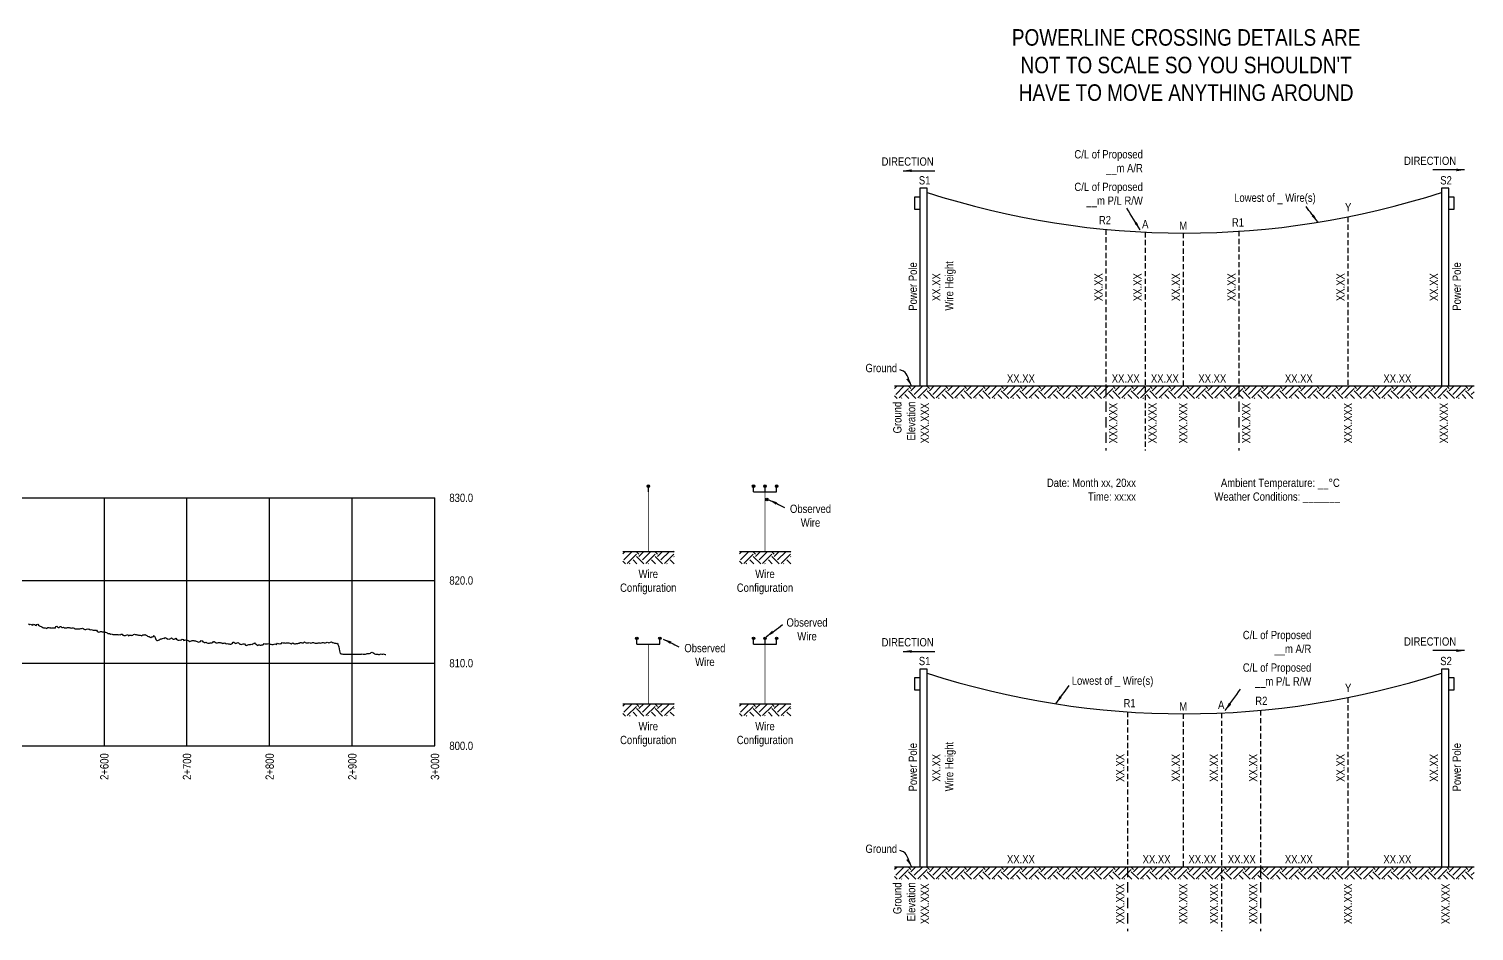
# Model space of a CAD drawing. Extents: x 403018 to 417191, y 6033193 to 6042673.
# Drawn here: x 407933 to 409680, y 6035767 to 6036857 of the extents above; entities that cross this region are included whole.
import ezdxf
from ezdxf.enums import TextEntityAlignment as Align

# ---------------------------------------------------------------- set-up
doc = ezdxf.new("R2010")
doc.units = 0
doc.header["$LTSCALE"] = 5
for name, pattern in [('foc-ACCESSROAD', [3.75, 2.5, -1.25]), ('foc-TIELINE', [1.875, 1.25, -0.625]), ('foc-TOPO', [1, 0.2, -0.8])]:
    doc.linetypes.add(name, pattern=pattern)
for name, color, linetype in [('AS-POWER', 104, 'foc-POWER'), ('AS-POWER-EXISTING-T', 72, 'Continuous'), ('C-AR', 13, 'foc-ACCESSROAD'), ('DETAIL-T', 7, 'Continuous'), ('L-BD', 7, 'Continuous'), ('L-TIE', 7, 'foc-TIELINE'), ('P-CROSSINGS-GRID', 8, 'Continuous'), ('P-CROSSINGS-GROUND', 48, 'foc-TOPO'), ('P-CROSSINGS-LINE', 3, 'Continuous'), ('S-T7', 7, 'Continuous')]:
    doc.layers.add(name, color=color, linetype=linetype)
doc.styles.add('80', font='ARIALN.TTF', dxfattribs={"height": 10})
doc.styles.add('80CG', font='ARIALN.TTF', dxfattribs={"height": 10})
doc.styles.add('80L', font='ARIALN.TTF', dxfattribs={"height": 10})
doc.styles.add('foc-LtypeFont', font='ARIALN.TTF', dxfattribs={"height": 7.35})
doc.linetypes.add('foc-POWER', pattern='A,6,-1,["P",foc-LtypeFont,S=0.2,R=0,X=-0.625,Y=-0.75],-1.24,4', length=12.24)
doc.dimstyles.new('Compass 5 000', dxfattribs={"dimscale": 5, "dimtxt": 9, "dimasz": 2, "dimexe": 0.2, "dimexo": 0.0625, "dimgap": 0.5, "dimtad": 0, "dimtih": 1, "dimtoh": 1, "dimzin": 0, "dimdsep": 46, "dimtxsty": '80CG', "dimcen": 0.1, "dimse1": 1, "dimse2": 1, "dimclrd": 256, "dimclrt": 256, "dimaunit": 1, "dimadec": 4, "dimazin": 0, "dimtfac": 0.06, "dimtofl": 0, "dimtmove": 0, "dimatfit": 1, "dimfxl": 0.2, "dimtolj": 1, "dimtzin": 0, "dimlwd": -1, "dimarcsym": 0})

msp = doc.modelspace()

# ---------------------------------------------------------------- hatches: boundary and pattern name
at = {"layer": 'AS-POWER-EXISTING-T'}
h = msp.add_hatch(color=256, dxfattribs=at)
h.dxf.hatch_style = 1
edge = h.paths.add_edge_path()
edge.add_arc((408681.562, 6036304.479), 1.5, 0, 360)
h = msp.add_hatch(color=256, dxfattribs=at)
h.dxf.hatch_style = 1
edge = h.paths.add_edge_path()
edge.add_arc((408808.744, 6036304.479), 1.5, 0, 360)
h = msp.add_hatch(color=256, dxfattribs=at)
h.dxf.hatch_style = 1
edge = h.paths.add_edge_path()
edge.add_arc((408822.68, 6036304.479), 1.5, 0, 360)
h = msp.add_hatch(color=256, dxfattribs=at)
h.dxf.hatch_style = 1
edge = h.paths.add_edge_path()
edge.add_arc((408836.616, 6036304.479), 1.5, 0, 360)
h = msp.add_hatch(color=256, dxfattribs=at)
h.dxf.hatch_style = 1
edge = h.paths.add_edge_path()
edge.add_arc((408824.73, 6036288.321), 1.5, 0, 360)
h = msp.add_hatch(color=256, dxfattribs=at)
h.dxf.hatch_style = 1
edge = h.paths.add_edge_path()
edge.add_arc((408667.626, 6036120.382), 1.5, 0, 360)
h = msp.add_hatch(color=256, dxfattribs=at)
h.dxf.hatch_style = 1
edge = h.paths.add_edge_path()
edge.add_arc((408695.498, 6036120.382), 1.5, 0, 360)
h = msp.add_hatch(color=256, dxfattribs=at)
h.dxf.hatch_style = 1
edge = h.paths.add_edge_path()
edge.add_arc((408808.744, 6036120.382), 1.5, 0, 360)
h = msp.add_hatch(color=256, dxfattribs=at)
h.dxf.hatch_style = 1
edge = h.paths.add_edge_path()
edge.add_arc((408822.68, 6036120.382), 1.5, 0, 360)
h = msp.add_hatch(color=256, dxfattribs=at)
h.dxf.hatch_style = 1
edge = h.paths.add_edge_path()
edge.add_arc((408836.616, 6036120.382), 1.5, 0, 360)
at = {"layer": 'P-CROSSINGS-GROUND'}
h = msp.add_hatch(dxfattribs=at)
h.set_pattern_fill('EARTH', color=256, scale=2.500252, angle=45)
h.set_pattern_definition([(45, (91433.334, 214417.513), (2e-15, 22.4529058), [15.87660195, -15.87660195]), (45, (91429.124, 214421.723), (2e-15, 22.4529058), [15.87660195, -15.87660195]), (45, (91424.915, 214425.933), (2e-15, 22.4529058), [15.87660195, -15.87660195]), (135, (91424.915, 214428.74), (-22.4529058, 2e-15), [15.87660195, -15.87660195]), (135, (91429.124, 214432.95), (-22.4529058, 2e-15), [15.87660195, -15.87660195]), (135, (91433.334, 214437.16), (-22.4529058, 2e-15), [15.87660195, -15.87660195])])
h.paths.add_polyline_path([(409679.97, 6036425.548), (408979.303, 6036425.548), (408979.303, 6036410.546), (409679.97, 6036410.546)])
h = msp.add_hatch(dxfattribs=at)
h.set_pattern_fill('EARTH', color=256, scale=2.500252, angle=45)
h.set_pattern_definition([(45, (90475.886, 214217.539), (2e-15, 22.4529058), [15.87660195, -15.87660195]), (45, (90471.676, 214221.749), (2e-15, 22.4529058), [15.87660195, -15.87660195]), (45, (90467.466, 214225.959), (2e-15, 22.4529058), [15.87660195, -15.87660195]), (135, (90467.466, 214228.766), (-22.4529058, 2e-15), [15.87660195, -15.87660195]), (135, (90471.676, 214232.975), (-22.4529058, 2e-15), [15.87660195, -15.87660195]), (135, (90475.886, 214237.185), (-22.4529058, 2e-15), [15.87660195, -15.87660195])])
h.paths.add_polyline_path([(408712.594, 6036210.572), (408712.594, 6036225.573), (408650.53, 6036225.573), (408650.53, 6036210.572)])
h = msp.add_hatch(dxfattribs=at)
h.set_pattern_fill('EARTH', color=256, scale=2.500252, angle=45)
h.set_pattern_definition([(45, (90617.004, 214217.539), (2e-15, 22.4529058), [15.87660195, -15.87660195]), (45, (90612.794, 214221.749), (2e-15, 22.4529058), [15.87660195, -15.87660195]), (45, (90608.584, 214225.959), (2e-15, 22.4529058), [15.87660195, -15.87660195]), (135, (90608.584, 214228.766), (-22.4529058, 2e-15), [15.87660195, -15.87660195]), (135, (90612.794, 214232.975), (-22.4529058, 2e-15), [15.87660195, -15.87660195]), (135, (90617.004, 214237.185), (-22.4529058, 2e-15), [15.87660195, -15.87660195])])
h.paths.add_polyline_path([(408853.712, 6036210.572), (408853.712, 6036225.573), (408791.648, 6036225.573), (408791.648, 6036210.572)])
h = msp.add_hatch(dxfattribs=at)
h.set_pattern_fill('EARTH', color=256, scale=2.500252, angle=45)
h.set_pattern_definition([(45, (90475.886, 214033.442), (2e-15, 22.4529058), [15.87660195, -15.87660195]), (45, (90471.676, 214037.651), (2e-15, 22.4529058), [15.87660195, -15.87660195]), (45, (90467.466, 214041.861), (2e-15, 22.4529058), [15.87660195, -15.87660195]), (135, (90467.466, 214044.668), (-22.4529058, 2e-15), [15.87660195, -15.87660195]), (135, (90471.676, 214048.878), (-22.4529058, 2e-15), [15.87660195, -15.87660195]), (135, (90475.886, 214053.088), (-22.4529058, 2e-15), [15.87660195, -15.87660195])])
h.paths.add_polyline_path([(408712.594, 6036026.474), (408712.594, 6036041.476), (408650.53, 6036041.476), (408650.53, 6036026.474)])
h = msp.add_hatch(dxfattribs=at)
h.set_pattern_fill('EARTH', color=256, scale=2.500252, angle=45)
h.set_pattern_definition([(45, (90617.004, 214033.442), (2e-15, 22.4529058), [15.87660195, -15.87660195]), (45, (90612.794, 214037.651), (2e-15, 22.4529058), [15.87660195, -15.87660195]), (45, (90608.584, 214041.861), (2e-15, 22.4529058), [15.87660195, -15.87660195]), (135, (90608.584, 214044.668), (-22.4529058, 2e-15), [15.87660195, -15.87660195]), (135, (90612.794, 214048.878), (-22.4529058, 2e-15), [15.87660195, -15.87660195]), (135, (90617.004, 214053.088), (-22.4529058, 2e-15), [15.87660195, -15.87660195])])
h.paths.add_polyline_path([(408853.712, 6036026.474), (408853.712, 6036041.476), (408791.648, 6036041.476), (408791.648, 6036026.474)])
h = msp.add_hatch(dxfattribs=at)
h.set_pattern_fill('EARTH', color=256, scale=2.500252, angle=45)
h.set_pattern_definition([(45, (91433.334, 213836.33), (2e-15, 22.4529058), [15.87660195, -15.87660195]), (45, (91429.124, 213840.54), (2e-15, 22.4529058), [15.87660195, -15.87660195]), (45, (91424.915, 213844.75), (2e-15, 22.4529058), [15.87660195, -15.87660195]), (135, (91424.915, 213847.556), (-22.4529058, 2e-15), [15.87660195, -15.87660195]), (135, (91429.124, 213851.766), (-22.4529058, 2e-15), [15.87660195, -15.87660195]), (135, (91433.334, 213855.976), (-22.4529058, 2e-15), [15.87660195, -15.87660195])])
h.paths.add_polyline_path([(409679.97, 6035844.364), (408979.303, 6035844.364), (408979.303, 6035829.363), (409679.97, 6035829.363)])

# ---------------------------------------------------------------- linework, layer by layer
at = {"color": 3}
msp.add_lwpolyline([(407932.254, 6036137.863), (407933.253, 6036137.175), (407934.253, 6036137.428), (407935.252, 6036137.049), (407936.251, 6036136.849), (407937.25, 6036136.471), (407938.249, 6036137.612), (407939.249, 6036137.027), (407940.248, 6036136.394), (407941.247, 6036135.898), (407942.246, 6036137.109), (407943.245, 6036137.704), (407944.245, 6036136.535), (407945.244, 6036135.665), (407946.243, 6036135.133), (407947.242, 6036134.948), (407948.241, 6036134.323), (407949.241, 6036133.576), (407950.24, 6036133.055), (407951.239, 6036133.028), (407952.238, 6036133.256), (407953.237, 6036132.788), (407954.237, 6036132.448), (407955.236, 6036133.554), (407956.235, 6036133.768), (407957.234, 6036133.277), (407958.233, 6036133.424), (407959.233, 6036132.879), (407960.232, 6036133.179), (407961.231, 6036133.364), (407962.23, 6036133.318), (407963.229, 6036133.243), (407964.229, 6036132.849), (407965.228, 6036134.627), (407966.227, 6036135.217), (407967.226, 6036134.261), (407968.225, 6036133.774), (407969.225, 6036133.633), (407970.224, 6036134.738), (407971.223, 6036134.666), (407972.222, 6036133.674), (407973.221, 6036133.745), (407974.221, 6036133.878), (407975.22, 6036133.064), (407976.219, 6036133.073), (407977.218, 6036133.073), (407978.217, 6036133.254), (407979.217, 6036133.526), (407980.216, 6036133.661), (407981.215, 6036133.487), (407982.214, 6036133.339), (407983.213, 6036133.079), (407984.213, 6036132.734), (407985.212, 6036133.033), (407986.211, 6036133.206), (407987.21, 6036132.593), (407988.209, 6036132.048), (407989.209, 6036132.144), (407990.208, 6036132.138), (407991.207, 6036132.058), (407992.206, 6036131.889), (407993.205, 6036132.004), (407994.205, 6036131.986), (407995.204, 6036132.4), (407996.203, 6036132.541), (407997.202, 6036132.786), (407998.201, 6036132.279), (407999.201, 6036131.469), (408000.2, 6036131.353), (408001.199, 6036131.151), (408002.198, 6036131.6), (408003.197, 6036131.849), (408004.197, 6036131.695), (408005.196, 6036132.097), (408006.195, 6036131.203), (408007.194, 6036130.925), (408008.193, 6036131.115), (408009.193, 6036130.834), (408010.192, 6036130.431), (408011.191, 6036130.279), (408012.19, 6036130.338), (408013.189, 6036130.391), (408014.189, 6036130.259), (408015.188, 6036129.255), (408016.187, 6036128.315), (408017.186, 6036127.935), (408018.185, 6036128.522), (408019.185, 6036128.859), (408020.184, 6036128.795), (408021.183, 6036128.374), (408022.182, 6036128.387), (408023.181, 6036128.117), (408024.18, 6036127.823), (408025.18, 6036127.917), (408026.179, 6036127.353), (408027.178, 6036127.013), (408028.177, 6036126.406), (408029.176, 6036126.233), (408030.176, 6036126.342), (408031.175, 6036125.686), (408032.174, 6036125.833), (408033.173, 6036125.545), (408034.172, 6036125.079), (408035.172, 6036125.233), (408036.171, 6036125.053), (408037.17, 6036124.962), (408038.169, 6036125.071), (408039.168, 6036124.929), (408040.168, 6036125.07), (408041.167, 6036124.838), (408042.166, 6036125.034), (408043.165, 6036124.622), (408044.164, 6036125.395), (408045.164, 6036125.432), (408046.163, 6036124.497), (408047.162, 6036124.102), (408048.161, 6036123.975), (408049.16, 6036123.871), (408050.16, 6036124.162), (408051.159, 6036124.872), (408052.158, 6036124.944), (408053.157, 6036123.424), (408054.156, 6036124.371), (408055.156, 6036124.396), (408056.155, 6036124.158), (408057.154, 6036123.813), (408058.153, 6036124.263), (408059.152, 6036124.968), (408060.152, 6036125.685), (408061.151, 6036125.205), (408062.15, 6036124.931), (408063.149, 6036124.826), (408064.148, 6036124.748), (408065.148, 6036124.328), (408066.147, 6036124.171), (408067.146, 6036124.138), (408068.145, 6036124.055), (408069.144, 6036123.696), (408070.144, 6036124.517), (408071.143, 6036124.648), (408072.142, 6036124.823), (408073.141, 6036125.133), (408074.14, 6036124.403), (408075.14, 6036123.738), (408076.139, 6036123.142), (408077.138, 6036122.713), (408078.137, 6036122.623), (408079.136, 6036121.942), (408080.136, 6036121.627), (408081.135, 6036122.207), (408082.134, 6036122.421), (408083.133, 6036122.774), (408084.132, 6036123.847), (408085.132, 6036121.367), (408086.131, 6036119.043), (408087.13, 6036118.001), (408088.129, 6036117.697), (408089.128, 6036118.148), (408090.128, 6036118.707), (408091.127, 6036119.638), (408092.126, 6036120.046), (408093.125, 6036119.933), (408094.124, 6036120.288), (408095.124, 6036120.656), (408096.123, 6036120.08), (408097.122, 6036121.302), (408098.121, 6036121.114), (408099.12, 6036120.143), (408100.12, 6036119.593), (408101.119, 6036119.871), (408102.118, 6036119.574), (408103.117, 6036119.969), (408104.116, 6036120.339), (408105.116, 6036120.915), (408106.115, 6036119.888), (408107.114, 6036119.63), (408108.113, 6036119.635), (408109.105, 6036119.96), (408110.097, 6036120.743), (408111.089, 6036119.47), (408112.081, 6036118.543), (408113.073, 6036118.226), (408114.065, 6036118.419), (408115.058, 6036118.504), (408116.05, 6036118.384), (408117.042, 6036118.665), (408118.034, 6036119.617), (408119.026, 6036119.142), (408120.018, 6036118.044), (408121.01, 6036118.116), (408122.002, 6036118.479), (408122.994, 6036118.221), (408123.986, 6036118.115), (408124.978, 6036117.896), (408125.97, 6036117.458), (408126.962, 6036116.819), (408127.954, 6036117.22), (408128.946, 6036117.606), (408129.938, 6036117.84), (408130.93, 6036117.96), (408131.923, 6036117.924), (408132.915, 6036117.625), (408133.907, 6036117.464), (408134.899, 6036117.251), (408135.891, 6036116.68), (408136.883, 6036116.121), (408137.875, 6036115.778), (408138.867, 6036116.132), (408139.859, 6036116.777), (408140.851, 6036117.769), (408141.843, 6036117.312), (408142.835, 6036116.097), (408143.827, 6036116.423), (408144.819, 6036115.558), (408145.811, 6036115.349), (408146.803, 6036115.685), (408147.795, 6036114.985), (408148.788, 6036114.687), (408149.78, 6036114.711), (408150.772, 6036114.794), (408151.764, 6036114.972), (408152.756, 6036115.083), (408153.748, 6036115.076), (408154.74, 6036115.62), (408155.732, 6036116.572), (408156.724, 6036116.73), (408157.716, 6036115.801), (408158.708, 6036115.122), (408159.7, 6036115.075), (408160.692, 6036114.94), (408161.684, 6036115.467), (408162.676, 6036115.51), (408163.668, 6036115.264), (408164.66, 6036115.01), (408165.653, 6036115.016), (408166.645, 6036114.295), (408167.637, 6036114.441), (408168.629, 6036114.63), (408169.621, 6036115.071), (408170.613, 6036114.147), (408171.605, 6036113.883), (408172.597, 6036114.057), (408173.589, 6036113.637), (408174.581, 6036113.727), (408175.573, 6036113.584), (408176.565, 6036113.487), (408177.557, 6036113.667), (408178.549, 6036114.462), (408179.541, 6036115.834), (408180.533, 6036115.922), (408181.525, 6036114.863), (408182.518, 6036114.231), (408183.51, 6036114.629), (408184.502, 6036114.945), (408185.494, 6036115.412), (408186.486, 6036114.7), (408187.478, 6036113.492), (408188.47, 6036113.367), (408189.462, 6036113.177), (408190.454, 6036113.474), (408191.446, 6036113.665), (408192.438, 6036113.736), (408193.43, 6036113.949), (408194.422, 6036112.294), (408195.414, 6036111.922), (408196.406, 6036112.062), (408197.398, 6036112.56), (408198.39, 6036112.874), (408199.383, 6036112.902), (408200.375, 6036113.042), (408201.367, 6036113.335), (408202.359, 6036113.147), (408203.351, 6036113.747), (408204.339, 6036114.206), (408205.328, 6036114.867), (408206.317, 6036113.985), (408207.306, 6036113.363), (408208.294, 6036112.422), (408209.283, 6036111.712), (408210.272, 6036112.677), (408211.26, 6036112.709), (408212.249, 6036112.327), (408213.238, 6036112.06), (408214.226, 6036112.429), (408215.215, 6036112.739), (408216.204, 6036113.133), (408217.192, 6036114.05), (408218.181, 6036114.015), (408219.17, 6036113.99), (408220.159, 6036113.742), (408221.147, 6036113.842), (408222.136, 6036114.207), (408223.125, 6036113.648), (408224.113, 6036113.512), (408225.102, 6036113.31), (408226.091, 6036112.985), (408227.079, 6036113.134), (408228.068, 6036112.895), (408229.057, 6036113.284), (408230.045, 6036113.878), (408231.034, 6036113.336), (408232.023, 6036113.044), (408233.012, 6036114.598), (408234, 6036114.149), (408234.989, 6036113.672), (408235.978, 6036114.029), (408236.966, 6036113.688), (408237.955, 6036114.329), (408238.944, 6036115.415), (408239.932, 6036115.192), (408240.921, 6036115.083), (408241.91, 6036115.145), (408242.898, 6036114.621), (408243.887, 6036115.176), (408244.876, 6036115.1), (408245.865, 6036114.954), (408246.853, 6036115.157), (408247.842, 6036114.474), (408248.831, 6036114.263), (408249.819, 6036113.785), (408250.808, 6036114.57), (408251.797, 6036114.949), (408252.785, 6036114.064), (408253.774, 6036113.902), (408254.763, 6036114.005), (408255.751, 6036114.393), (408256.74, 6036114.117), (408257.729, 6036114.371), (408258.718, 6036114.621), (408259.706, 6036114.74), (408260.695, 6036115.378), (408261.684, 6036115.484), (408262.672, 6036114.925), (408263.661, 6036114.917), (408264.65, 6036115.162), (408265.638, 6036116.219), (408266.627, 6036115.398), (408267.616, 6036115.054), (408268.604, 6036115.062), (408269.593, 6036115.063), (408270.582, 6036115.148), (408271.57, 6036115.548), (408272.559, 6036114.968), (408273.548, 6036114.488), (408274.537, 6036114.901), (408275.525, 6036115.55), (408276.514, 6036115.413), (408277.503, 6036114.897), (408278.491, 6036114.454), (408279.48, 6036114.492), (408280.469, 6036114.469), (408281.457, 6036114.462), (408282.446, 6036115.027), (408283.435, 6036115.083), (408284.423, 6036115.176), (408285.412, 6036114.669), (408286.401, 6036115.02), (408287.39, 6036115.358), (408288.378, 6036115.545), (408289.367, 6036115.013), (408290.356, 6036115.097), (408291.344, 6036115.18), (408292.333, 6036115.323), (408293.322, 6036115.684), (408294.31, 6036115.344), (408295.296, 6036115.028), (408296.281, 6036115.512), (408297.267, 6036115.95), (408298.252, 6036116.368), (408299.237, 6036115.348), (408300.223, 6036115.541), (408301.208, 6036115.089), (408302.194, 6036114.689), (408303.179, 6036114.447), (408304.164, 6036114.427), (408305.15, 6036114.499), (408306.135, 6036113.36), (408307.121, 6036110.252), (408308.106, 6036105.506), (408309.091, 6036102.191), (408310.077, 6036101.555), (408311.062, 6036101.536), (408312.048, 6036101.473), (408313.033, 6036101.345), (408314.018, 6036101.353), (408315.004, 6036101.481), (408315.989, 6036101.485), (408316.975, 6036101.485), (408317.96, 6036101.402), (408318.945, 6036101.308), (408319.931, 6036101.46), (408320.916, 6036101.483), (408321.902, 6036101.445), (408322.887, 6036101.306), (408323.872, 6036101.414), (408324.858, 6036101.476), (408325.843, 6036101.492), (408326.829, 6036101.464), (408327.814, 6036101.305), (408328.799, 6036101.293), (408329.785, 6036101.319), (408330.77, 6036101.468), (408331.755, 6036101.444), (408332.741, 6036101.294), (408333.726, 6036101.389), (408334.712, 6036101.498), (408335.697, 6036101.564), (408336.682, 6036101.36), (408337.668, 6036101.39), (408338.653, 6036101.373), (408339.639, 6036101.386), (408340.624, 6036101.864), (408341.609, 6036102.129), (408342.595, 6036102.09), (408343.58, 6036102.03), (408344.566, 6036102.135), (408345.551, 6036102.645), (408346.536, 6036103.499), (408347.522, 6036103.902), (408348.507, 6036103.431), (408349.493, 6036102.567), (408350.478, 6036101.867), (408351.463, 6036101.168), (408352.449, 6036101.261), (408353.434, 6036101.27), (408354.42, 6036101.157), (408355.405, 6036101.022), (408356.39, 6036101.018), (408357.376, 6036101.356), (408358.361, 6036101.645), (408359.347, 6036101.224), (408360.332, 6036101.392), (408361.317, 6036101.556), (408362.303, 6036101.52), (408363.288, 6036100.987), (408364.274, 6036100.752)], dxfattribs=at)
at = {"layer": 'AS-POWER'}
for centre in [(409329.604, 6037618.6), (409329.604, 6037037.416)]:
    msp.add_arc(centre, 1008.16, 252.041288, 287.958712, dxfattribs=at)
at = {"layer": 'AS-POWER-EXISTING-T'}
for p, q in [((408681.562, 6036297.609), (408681.562, 6036304.479)), ((408808.744, 6036297.609), (408808.744, 6036304.479)), ((408808.744, 6036297.609), (408836.616, 6036297.609)), ((408822.68, 6036297.609), (408822.68, 6036304.479)), ((408836.616, 6036297.609), (408836.616, 6036304.479)), ((408667.626, 6036113.512), (408667.626, 6036120.382)), ((408667.626, 6036113.512), (408695.498, 6036113.512)), ((408695.498, 6036113.512), (408695.498, 6036120.382)), ((408808.744, 6036113.512), (408808.744, 6036120.382)), ((408808.744, 6036113.512), (408836.616, 6036113.512)), ((408822.68, 6036113.512), (408822.68, 6036120.382)), ((408836.616, 6036113.512), (408836.616, 6036120.382))]:
    msp.add_line(p, q, dxfattribs=at)
for points in [[(409003.68, 6036654.265), (409009.973, 6036654.265), (409009.973, 6036639.125), (409003.68, 6036639.125)], [(409018.756, 6036664.559), (409009.973, 6036664.559), (409009.973, 6036425.548), (409018.756, 6036425.548)], [(409649.235, 6036664.559), (409640.451, 6036664.559), (409640.451, 6036425.548), (409649.235, 6036425.548)], [(409649.235, 6036654.265), (409655.527, 6036654.265), (409655.527, 6036639.125), (409649.235, 6036639.125)], [(409018.756, 6036083.376), (409009.973, 6036083.376), (409009.973, 6035844.364), (409018.756, 6035844.364)], [(409649.235, 6036083.376), (409640.451, 6036083.376), (409640.451, 6035844.364), (409649.235, 6035844.364)], [(409003.68, 6036073.082), (409009.973, 6036073.082), (409009.973, 6036057.941), (409003.68, 6036057.941)], [(409649.235, 6036073.082), (409655.527, 6036073.082), (409655.527, 6036057.941), (409649.235, 6036057.941)]]:
    msp.add_lwpolyline(points, close=True, dxfattribs=at)
at = {"layer": 'AS-POWER-EXISTING-T', "const_width": 1, "flags": 128}
for points in [[(408681.562, 6036297.609), (408681.562, 6036225.573)], [(408822.68, 6036297.609), (408822.68, 6036225.573)], [(408681.562, 6036113.512), (408681.562, 6036041.476)], [(408822.68, 6036113.512), (408822.68, 6036041.476)]]:
    msp.add_lwpolyline(points, dxfattribs=at)
at = {"layer": 'AS-POWER-EXISTING-T'}
for centre in [(408681.562, 6036304.479), (408808.744, 6036304.479), (408822.68, 6036304.479), (408836.616, 6036304.479), (408824.73, 6036288.321), (408667.626, 6036120.382), (408695.498, 6036120.382), (408808.744, 6036120.382), (408822.68, 6036120.382), (408836.616, 6036120.382)]:
    msp.add_circle(centre, 1.5, dxfattribs=at)
at = {"layer": 'C-AR'}
for p, q in [((409234.728, 6036425.548), (409234.728, 6036347.715)), ((409395.577, 6036425.548), (409395.577, 6036347.715)), ((409260.976, 6035844.364), (409260.976, 6035766.532)), ((409421.825, 6035844.364), (409421.825, 6035766.532))]:
    msp.add_line(p, q, dxfattribs=at)
at = {"layer": 'L-TIE'}
for p, q in [((409527.431, 6036630.04), (409527.431, 6036425.548)), ((409234.728, 6036614.667), (409234.728, 6036425.548)), ((409282.128, 6036611.437), (409282.128, 6036347.715)), ((409328.277, 6036610.441), (409328.277, 6036425.548)), ((409395.577, 6036612.779), (409395.577, 6036425.548)), ((409527.431, 6036048.857), (409527.431, 6035844.364)), ((409260.976, 6036031.595), (409260.976, 6035844.364)), ((409328.277, 6036029.258), (409328.277, 6035844.364)), ((409374.425, 6036030.254), (409374.425, 6035766.532)), ((409421.825, 6036033.484), (409421.825, 6035844.364))]:
    msp.add_line(p, q, dxfattribs=at)
at = {"layer": 'P-CROSSINGS-GRID', "color": 8}
for p, q in [((405425.118, 6036290.349), (408423.541, 6036290.349)), ((408023.751, 6035990.507), (408023.751, 6036290.349)), ((408123.699, 6035990.507), (408123.699, 6036290.349)), ((408223.646, 6035990.507), (408223.646, 6036290.349)), ((408323.594, 6035990.507), (408323.594, 6036290.349)), ((408423.541, 6035990.507), (408423.541, 6036290.349)), ((405425.118, 6036190.401), (408423.541, 6036190.401)), ((405425.118, 6036090.454), (408423.541, 6036090.454)), ((405425.118, 6035990.507), (408423.541, 6035990.507))]:
    msp.add_line(p, q, dxfattribs=at)
at = {"layer": 'P-CROSSINGS-LINE', "color": 3}
for p, q in [((408979.303, 6036425.548), (409679.97, 6036425.548)), ((408650.53, 6036225.573), (408712.594, 6036225.573)), ((408791.648, 6036225.573), (408853.712, 6036225.573)), ((408650.53, 6036041.476), (408712.594, 6036041.476)), ((408791.648, 6036041.476), (408853.712, 6036041.476)), ((408979.303, 6035844.364), (409679.97, 6035844.364))]:
    msp.add_line(p, q, dxfattribs=at)

# ---------------------------------------------------------------- texts
at = {"layer": 'AS-POWER-EXISTING-T', "char_height": 10.001, "attachment_point": 7, "rotation": 90, "style": '80L'}
for insert in [(409006.416, 6036516.55), (409664.1, 6036516.55), (409006.416, 6035935.367), (409664.1, 6035935.367)]:
    msp.add_mtext_dynamic_manual_height_columns('Power Pole', width=177.06719, gutter_width=50.006, heights=[0], dxfattribs=dict(at, insert=insert))
at = {"layer": 'DETAIL-T', "color": 1, "insert": (409331.788, 6036813.481), "char_height": 20.00202, "width": 420.37884, "attachment_point": 5, "style": '80CG'}
msp.add_mtext("POWERLINE CROSSING DETAILS ARE\\PNOT TO SCALE SO YOU SHOULDN'T HAVE TO MOVE ANYTHING AROUND", dxfattribs=at)
at = {"layer": 'L-BD', "style": '80L'}
for s, p in [('S1', (409008.582, 6036669.219)), ('S2', (409639.055, 6036669.219)), ('Y', (409523.848, 6036636.694)), ('M', (409323.452, 6036614.383)), ('S1', (409008.582, 6036088.036)), ('S2', (409639.055, 6036088.036)), ('Y', (409523.848, 6036055.511)), ('R1', (409256.066, 6036037.164)), ('M', (409323.452, 6036033.199)), ('A', (409370.355, 6036035.133)), ('R2', (409415.374, 6036039.918))]:
    msp.add_text(s, height=10.001, dxfattribs=at).set_placement(p)
for s, p in [('R2', (409226.266, 6036621.101)), ('A', (409278.544, 6036616.316)), ('R1', (409387.088, 6036618.347))]:
    msp.add_text(s, height=10.001, rotation=360, dxfattribs=at).set_placement(p)
for p in [(409029.756, 6036545.053), (409225.728, 6036545.053), (409273.128, 6036545.053), (409319.277, 6036545.053), (409386.577, 6036545.053), (409518.431, 6036545.053), (409631.451, 6036545.053), (409029.756, 6035963.87), (409251.976, 6035963.87), (409319.277, 6035963.87), (409365.425, 6035963.87), (409412.825, 6035963.87), (409518.431, 6035963.87), (409631.451, 6035963.87)]:
    msp.add_text('XX.XX', height=10.001, rotation=90, dxfattribs=at).set_placement(p, align=Align.MIDDLE_CENTER)
for p in [(409132.012, 6036434.548), (409258.745, 6036434.548), (409306.06, 6036434.548), (409363.464, 6036434.548), (409468.037, 6036434.548), (409587.183, 6036434.548), (409132.012, 6035853.364), (409296.046, 6035853.364), (409351.491, 6035853.364), (409399.091, 6035853.364), (409468.037, 6035853.364), (409587.183, 6035853.364)]:
    msp.add_text('XX.XX', height=10.001, dxfattribs=at).set_placement(p, align=Align.MIDDLE_CENTER)
for p in [(409023.764, 6036405.153), (409251.573, 6036405.153), (409298.973, 6036405.153), (409336.323, 6036405.153), (409412.422, 6036405.153), (409535.478, 6036405.153), (409651.482, 6036405.153), (409023.764, 6035823.97), (409260.013, 6035823.97), (409336.323, 6035823.97), (409373.461, 6035823.97), (409420.862, 6035823.97), (409535.478, 6035823.97), (409653.539, 6035823.97)]:
    msp.add_text('XXX.XXX', height=10.001, rotation=90, dxfattribs=at).set_placement(p, align=Align.BOTTOM_RIGHT)
for s, width, gutter_width, insert, char_height, attachment_point in [('C/L of Proposed __m A/R', 95.65503, 50.006, (409279.443, 6036710.687), 10.00101, 3), ('DIRECTION', 62.14583, 50.006, (409026.561, 6036701.902), 10.001, 3), ('DIRECTION', 62.14583, 50.006, (409658.273, 6036702.814), 10.001, 3), ('C/L of Proposed __m P/L R/W', 95.65503, 50.006, (409279.443, 6036671.297), 10.00101, 3), ('Lowest of _ Wire(s)', 98.0908, 50.006, (409488.518, 6036658.236), 10.00101, 3), ('Ground', 177.06719, 50.006, (408944.081, 6036442.12), 10.001, 7), ('Date: Month xx, 20xx\\PTime: xx:xx', 156.18019, 50.006, (409271.035, 6036313.503), 10.00101, 3), ('Ambient Temperature: __%%DC\\PWeather Conditions: _______', 156.18019, 50.006, (409517.583, 6036313.503), 10.00101, 3), ('Observed Wire', 48.9385, 50, (408877.606, 6036268.659), 10.00101, 5), ('Wire\\PConfiguration', 67.43968, 50.006, (408681.433, 6036188.534), 10.00101, 5), ('Wire\\PConfiguration', 67.43968, 50.006, (408822.551, 6036188.534), 10.00101, 5), ('Observed Wire', 48.9385, 50, (408873.416, 6036131.258), 10.00101, 5), ('C/L of Proposed __m A/R', 95.65503, 50.006, (409483.14, 6036129.504), 10.00101, 3), ('Observed Wire', 48.9385, 50, (408749.9, 6036100.246), 10.00101, 5), ('DIRECTION', 62.14583, 50.006, (409026.561, 6036120.718), 10.001, 3), ('DIRECTION', 62.14583, 50.006, (409658.273, 6036121.631), 10.001, 3), ('C/L of Proposed __m P/L R/W', 95.65503, 50.006, (409483.14, 6036090.114), 10.00101, 3), ('Lowest of _ Wire(s)', 104.31504, 50.006, (409292.128, 6036074.329), 10.00101, 3), ('Wire\\PConfiguration', 67.43968, 50.006, (408681.433, 6036004.436), 10.00101, 5), ('Wire\\PConfiguration', 67.43968, 50.006, (408822.551, 6036004.436), 10.00101, 5), ('Ground', 177.06719, 50.006, (408944.081, 6035860.936), 10.001, 7)]:
    msp.add_mtext_dynamic_manual_height_columns(s, width=width, gutter_width=gutter_width, heights=[0], dxfattribs=dict(at, insert=insert, char_height=char_height, attachment_point=attachment_point))
at = {"layer": 'L-BD', "char_height": 10.00101, "attachment_point": 7, "rotation": 90, "style": '80L'}
for s, width, insert in [('\\pi0.12846;Wire Height', 59.87412, (409053.256, 6036516.55)), ('\\pi9.6849;Ground\\P\\pi1.0073;Elevation', 46.42801, (409004.405, 6036358.554)), ('\\pi0.12846;Wire Height', 59.87412, (409053.256, 6035935.367)), ('\\pi9.6849;Ground\\P\\pi1.0073;Elevation', 46.42801, (409004.405, 6035777.371))]:
    msp.add_mtext_dynamic_manual_height_columns(s, width=width, gutter_width=50.006, heights=[0], dxfattribs=dict(at, insert=insert))
at = {"layer": 'S-T7', "style": '80'}
for s, p in [('830.0', (408469.608, 6036290.349)), ('820.0', (408469.608, 6036190.401)), ('810.0', (408469.608, 6036090.454)), ('800.0', (408469.608, 6035990.507))]:
    msp.add_text(s, height=9.9947, dxfattribs=at).set_placement(p, align=Align.MIDDLE_RIGHT)
for s, p in [('2+600', (408023.751, 6035981.465)), ('2+700', (408123.699, 6035981.465)), ('2+800', (408223.646, 6035981.465)), ('2+900', (408323.594, 6035981.465)), ('3+000', (408423.541, 6035981.465))]:
    msp.add_text(s, height=9.9947, rotation=90, dxfattribs=at).set_placement(p, align=Align.MIDDLE_RIGHT)

# ---------------------------------------------------------------- leaders
at = {"layer": 'L-BD', "path_type": 1}
for points in [[(408989.834, 6036685.858), (409028.098, 6036685.858)], [(409668.427, 6036686.771), (409630.162, 6036686.771)], [(409276.017, 6036614.436), (409259.946, 6036640.376)], [(409490.868, 6036623.956), (409476.803, 6036642.472)], [(408999.641, 6036425.742), (408989.956, 6036443.431), (408985.568, 6036445.094)], [(408827.358, 6036288.014), (408846.091, 6036278.807)], [(408824.076, 6036122.475), (408843.928, 6036137.003)], [(408699.651, 6036119.601), (408718.385, 6036110.393)], [(408989.834, 6036104.675), (409028.098, 6036104.675)], [(409668.427, 6036105.587), (409630.162, 6036105.587)], [(409174.166, 6036041.48), (409190.482, 6036063.377)], [(409379.033, 6036033.252), (409397.581, 6036059.192)], [(408999.641, 6035844.558), (408989.956, 6035862.247), (408985.568, 6035863.91)]]:
    msp.add_leader(points, dimstyle='Compass 5 000', override={"dimgap": 0.5, "dimtad": 0}, dxfattribs=at)

doc.saveas('drawing.dxf')
